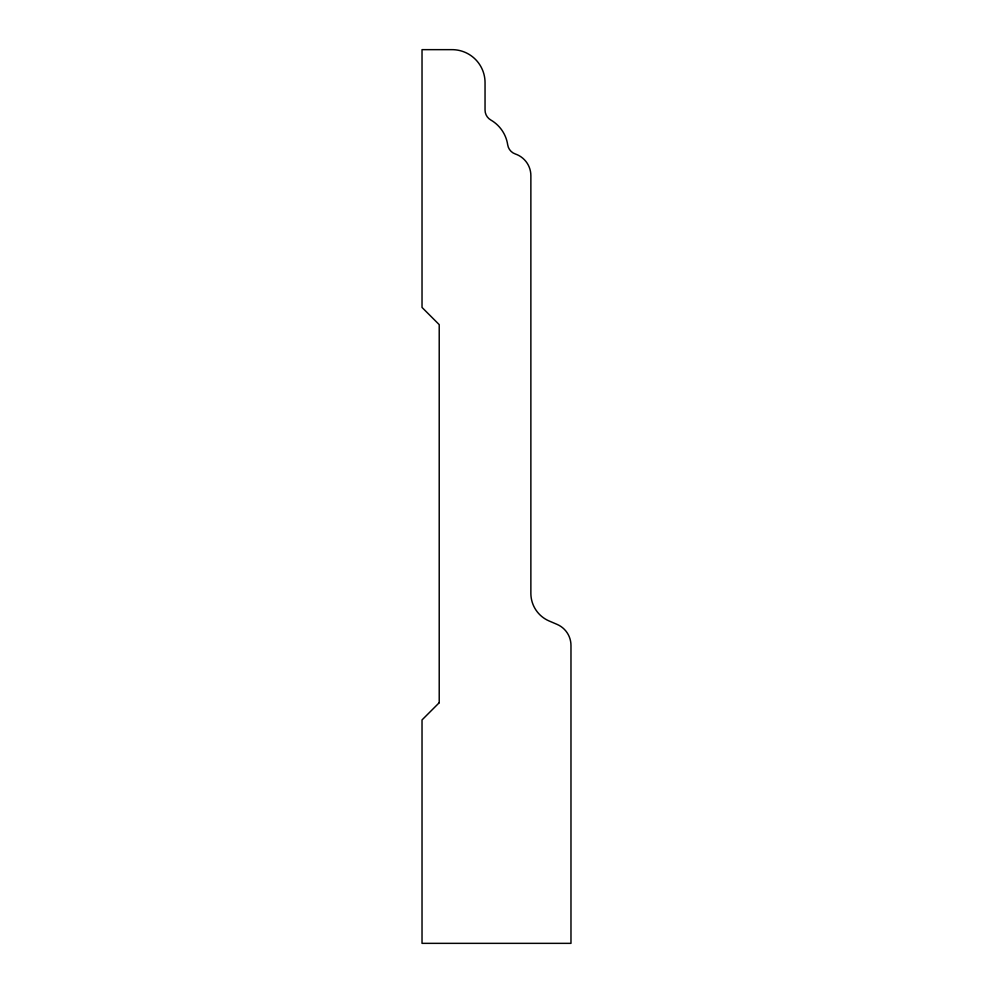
<?xml version="1.0" encoding="UTF-8"?>
<svg xmlns="http://www.w3.org/2000/svg" width="993" height="993" viewBox="0 0 993 993"><rect width="100%" height="100%" fill="white"/><g stroke="black" fill="none" stroke-linecap="round" stroke-linejoin="round"><path stroke-width="1.49" d="M439.216 702.734L422.025 719.925L422.025 943.35L570.975 943.35L570.975 645.45A22.913 22.913 0 0 0 557.085 624.386L549.104 620.973A30.088 30.088 0 0 1 530.87 593.888L530.87 175.687A22.913 22.913 0 0 0 515.342 153.989A11.457 11.457 0 0 1 507.696 144.829A34.494 34.494 0 0 0 490.79 120.004A11.457 11.457 0 0 1 485.043 110.074L485.043 82.419A33.005 33.005 0 0 0 451.43 49.65L422.025 49.65L422.025 307.445L439.216 324.637L439.216 702.734"/></g></svg>
